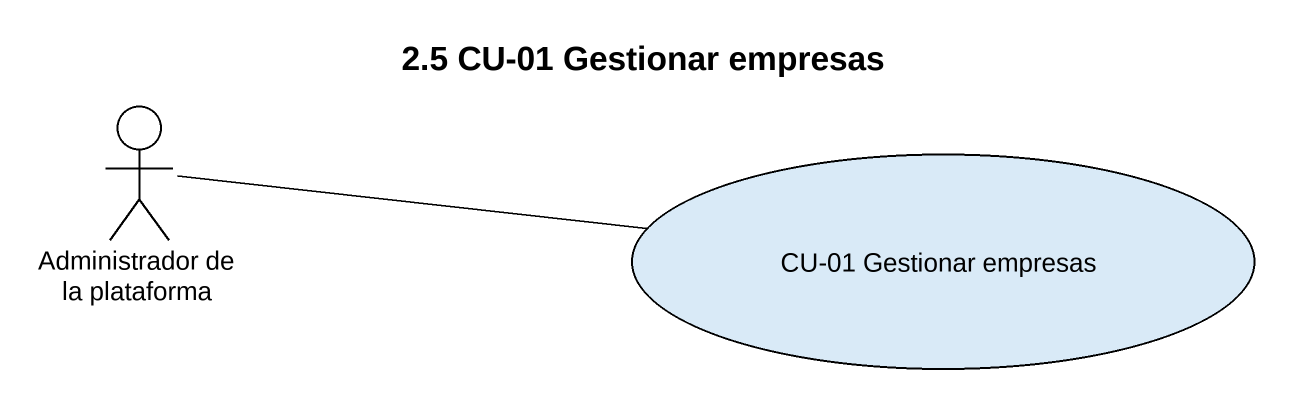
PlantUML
@startuml
title 2.5 CU-01 Gestionar empresas
actor "Administrador de la plataforma" as Administrador_de_la
usecase "CU-01 Gestionar empresas" as CU_01_Gestionar_empresas
Administrador_de_la -right- CU_01_Gestionar_empresas
@enduml
